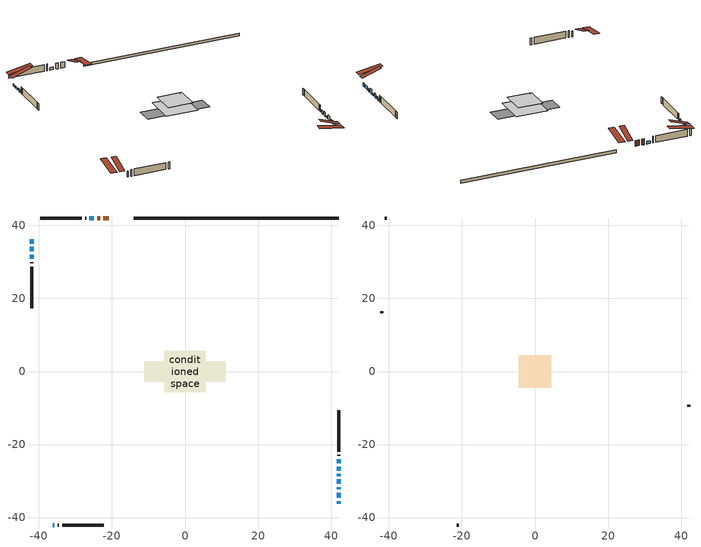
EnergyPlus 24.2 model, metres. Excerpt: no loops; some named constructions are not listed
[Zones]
conditioned space
 floor adiabatic (Floor3 construction): -5.64,-5.64 -5.64,5.64 5.64,5.64 5.64,-5.64 z1.07
 floor adiabatic (AdiabaticFloorConstruction): -5.64,-5.64 -5.64,5.64 5.64,5.64 5.64,-5.64 z1.07
 floor foundation (Slab1 construction): -11.17,-2.85 -11.17,2.85 11.17,2.85 11.17,-2.85 z0
 wall outside (AdiabaticWallConstruction 1): -20.86,42.04 -22.34,42.04 / -23.27,42.04 -24.09,42.04 z1.07:3.1
 wall outside (AdiabaticWallConstruction): 42.04,-36.15 42.04,-35.54 z1.07:2.34; 42.04,-34.61 42.04,-33.2 z1.07:2.29; -25.01,42.04 -26.18,42.04 z1.07:1.99; -42.04,36.15 -42.04,35.03 / -42.04,34.11 -42.04,32.94 / 42.04,-28.64 42.04,-28.06 z1.07:1.83; -42.04,32.01 -42.04,30.84 z1.07:2.01; -36.15,-42.04 -35.77,-42.04 z1.07:3.12; 42.04,-32.28 42.04,-31.67 z1.07:2.04; 42.04,-30.74 42.04,-29.57 z1.07:2.75; 42.04,-27.14 42.04,-26.12 z1.07:2.57; 42.04,-25.19 42.04,-24.02 z1.07:2.16
 wall outside (Wall1 construction): -27.11,42.04 -27.36,42.04 / -34.84,-42.04 -34.59,-42.04 / -42.04,29.91 -42.04,29.66 / 42.04,-23.09 42.04,-22.84 z1.07:3.51
 wall outside (Wall2 construction): -28.29,42.04 -39.64,42.04 / -33.66,-42.04 -22.31,-42.04 / -42.04,28.73 -42.04,17.38 / 42.04,-21.91 42.04,-10.56 z1.07:3.51
 wall foundation (FoundationWall1 construction): 42.04,42.04 -14.05,42.04 z0:1.07
 window (WindowConstruction 8): 42.04,-36.15 42.04,-35.54 z1.07:2.34
 window (WindowConstruction 3): 42.04,-34.61 42.04,-33.21 z1.07:2.29
 window (WindowConstruction 4): -25.01,42.04 -26.18,42.04 z1.07:1.98
 window (WindowConstruction 5): -42.04,36.15 -42.04,35.03 z1.07:1.83
 window (WindowConstruction 6): -42.04,34.1 -42.04,32.94 z1.07:1.83
 window (WindowConstruction 7): -42.04,32.01 -42.04,30.84 z1.07:2.01
 window (WindowConstruction 9): -36.15,-42.04 -35.77,-42.04 z1.07:3.12
 window (WindowConstruction 10): 42.04,-32.28 42.04,-31.67 z1.07:2.04
 window (WindowConstruction 11): 42.04,-30.74 42.04,-29.57 z1.07:2.75
 window (WindowConstruction): 42.04,-28.64 42.04,-28.07 z1.07:1.83
 window (WindowConstruction 1): 42.04,-27.14 42.04,-26.12 z1.07:2.57
 window (WindowConstruction 2): 42.04,-25.19 42.04,-24.02 z1.07:2.16
 door (Door): -20.86,42.04 -22.34,42.04 z1.07:3.1
 door (Door 1): -23.27,42.04 -24.08,42.04 z1.07:3.1
 ceiling adiabatic (AdiabaticFloorConstruction): 5.64,-5.64 5.64,5.64 -5.64,5.64 -5.64,-5.64 z1.07
attic - vented
 floor to conditioned space (Floor1 construction Reversed): -4.39,-4.39 -4.39,4.39 4.39,4.39 4.39,-4.39 z3.51
 floor to conditioned space (Floor2 construction Reversed): -3.57,-3.57 -3.57,3.57 3.57,3.57 3.57,-3.57 z3.51
 wall outside (Wall3 construction): -40.57,42.04 -41.11,42.04 / -21.38,-42.04 -20.84,-42.04 / -42.04,16.45 -42.04,15.92 / 42.04,-9.63 42.04,-9.1 z1.07:3.51
 roof outside (Roof1 construction): -17.19,42.04,3.51 -17.19,33.32,4.96 -14.98,33.32,4.96 -14.98,42.04,3.51; -39.83,-42.04,3.51 -39.83,-33.32,4.96 -42.04,-33.32,4.96 -42.04,-42.04,3.51; -42.04,39.83,3.51 -33.32,39.83,4.96 -33.32,42.04,4.96 -42.04,42.04,3.51; 42.04,-39.83,3.51 33.32,-39.83,4.96 33.32,-42.04,4.96 42.04,-42.04,3.51
 roof outside (Roof2 construction): -19.93,42.04,3.51 -19.93,35.14,5.81 -18.12,35.14,5.81 -18.12,42.04,3.51; -37.08,-42.04,3.51 -37.08,-35.14,5.81 -38.9,-35.14,5.81 -38.9,-42.04,3.51; -42.04,37.08,3.51 -35.14,37.08,5.81 -35.14,38.9,5.81 -42.04,38.9,3.51; 42.04,-37.08,3.51 35.14,-37.08,5.81 35.14,-38.9,5.81 42.04,-38.9,3.51
[Material] Roughness=Rough; Thermal Absorptance=0.9
Name | Thickness {m} | Conductivity {W/m-K} | Density {kg/m3} | Specific Heat {J/kg-K} | Solar Absorptance | Visible Absorptance
ceiling loosefill ins | 0.254 | 0.0480833 | 16.02 | 1046.75 | 0.7 | 0.7
ceiling stud and cavity | 0.1397 | 0.258425 | 65.682 | 1177.47 | 0.7 | 0.7
ceiling stud and cavity 1 | 0.1397 | 0.244113 | 65.682 | 1177.47 | 0.7 | 0.7
gypsum board | 0.0127 | 0.160291 | 801 | 837.4 | 0.6 | 0.6
[Construction]
Floor1 construction: ceiling loosefill ins, ceiling stud and cavity, gypsum board
Floor2 construction: ceiling loosefill ins, ceiling stud and cavity 1, gypsum board
[EnergyManagementSystem:OutputVariable] Type of Data in Variable=Summed; Update Frequency=ZoneTimestep
Name | EMS Variable | EMS Program or Subroutine | Units
loads_clg_walls_annual_outvar; Energy Management System Output Variable 27 | loads_clg_walls | component_loads_program | J
loads_clg_rim_joists_annual_outvar; Energy Management System Output Variable 28 | loads_clg_rim_joists | component_loads_program | J
loads_clg_foundation_walls_annual_outvar; Energy Management System Output Variable 29 | loads_clg_foundation_walls | component_loads_program | J
loads_clg_doors_annual_outvar; Energy Management System Output Variable 30 | loads_clg_doors | component_loads_program | J
loads_clg_windows_conduction_annual_outvar; Energy Management System Output Variable 31 | loads_clg_windows_conduction | component_loads_program | J
loads_clg_windows_solar_annual_outvar; Energy Management System Output Variable 32 | loads_clg_windows_solar | component_loads_program | J
loads_clg_skylights_conduction_annual_outvar; Energy Management System Output Variable 33 | loads_clg_skylights_conduction | component_loads_program | J
loads_clg_skylights_solar_annual_outvar; Energy Management System Output Variable 34 | loads_clg_skylights_solar | component_loads_program | J
loads_clg_floors_annual_outvar; Energy Management System Output Variable 35 | loads_clg_floors | component_loads_program | J
loads_clg_slabs_annual_outvar; Energy Management System Output Variable 36 | loads_clg_slabs | component_loads_program | J
loads_clg_internal_mass_annual_outvar; Energy Management System Output Variable 37 | loads_clg_internal_mass | component_loads_program | J
loads_clg_infil_annual_outvar; Energy Management System Output Variable 38 | loads_clg_infil | component_loads_program | J
loads_clg_natvent_annual_outvar; Energy Management System Output Variable 39 | loads_clg_natvent | component_loads_program | J
loads_clg_mechvent_annual_outvar; Energy Management System Output Variable 40 | loads_clg_mechvent | component_loads_program | J
loads_clg_whf_annual_outvar; Energy Management System Output Variable 41 | loads_clg_whf | component_loads_program | J
loads_clg_ducts_annual_outvar; Energy Management System Output Variable 42 | loads_clg_ducts | component_loads_program | J
loads_clg_intgains_annual_outvar; Energy Management System Output Variable 43 | loads_clg_intgains | component_loads_program | J
loads_clg_lighting_annual_outvar; Energy Management System Output Variable 44 | loads_clg_lighting | component_loads_program | J
loads_htg_tot_annual_outvar; Energy Management System Output Variable 1; Energy Management System Output Variable 45 | loads_htg_tot | total_loads_program | J
loads_clg_tot_annual_outvar; Energy Management System Output Variable 2; Energy Management System Output Variable 46 | loads_clg_tot | total_loads_program | J
Energy Management System Output Variable 3 | htg_unmet_hours | unmet_hours_program | hr
Energy Management System Output Variable 4 | clg_unmet_hours | unmet_hours_program | hr
Energy Management System Output Variable 5 | loads_htg_roofs | component_loads_program | J
Energy Management System Output Variable 6 | loads_htg_ceilings | component_loads_program | J
Energy Management System Output Variable 7 | loads_htg_walls | component_loads_program | J
Energy Management System Output Variable 8 | loads_htg_rim_joists | component_loads_program | J
Energy Management System Output Variable 9 | loads_htg_foundation_walls | component_loads_program | J
Energy Management System Output Variable 10 | loads_htg_doors | component_loads_program | J
Energy Management System Output Variable 11 | loads_htg_windows_conduction | component_loads_program | J
Energy Management System Output Variable 12 | loads_htg_windows_solar | component_loads_program | J
Energy Management System Output Variable 13 | loads_htg_skylights_conduction | component_loads_program | J
Energy Management System Output Variable 14 | loads_htg_skylights_solar | component_loads_program | J
Energy Management System Output Variable 15 | loads_htg_floors | component_loads_program | J
Energy Management System Output Variable 16 | loads_htg_slabs | component_loads_program | J
Energy Management System Output Variable 17 | loads_htg_internal_mass | component_loads_program | J
Energy Management System Output Variable 18 | loads_htg_infil | component_loads_program | J
Energy Management System Output Variable 19 | loads_htg_natvent | component_loads_program | J
Energy Management System Output Variable 20 | loads_htg_mechvent | component_loads_program | J
Energy Management System Output Variable 21 | loads_htg_whf | component_loads_program | J
Energy Management System Output Variable 22 | loads_htg_ducts | component_loads_program | J
Energy Management System Output Variable 23 | loads_htg_intgains | component_loads_program | J
Energy Management System Output Variable 24 | loads_htg_lighting | component_loads_program | J
Energy Management System Output Variable 25 | loads_clg_roofs | component_loads_program | J
Energy Management System Output Variable 26 | loads_clg_ceilings | component_loads_program | J
[Schedule:Day:Interval]
interior lighting schedule day: No, 01:00, 0.108182, 04:00, 0.0901515, 05:00, 0.0991667, 06:00, 0.162273, 07:00, 0.270455, 08:00, 0.342576, 10:00, 0.369621, 11:00, 0.351591, 12:00, 0.333561, 13:00, 0.324545, 14:00, 0.31553, 15:00, 0.333561, 16:00, 0.369621, 17:00, 0.450758, 18:00, 0.585985, 19:00, 0.775303, 20:00, 0.955606, 21:00, 0.991667, 22:00, 0.712197, 23:00, 0.360606, 24:00, 0.162273
interior lighting schedule day 1: No, 01:00, 0.100909, 04:00, 0.0840909, 05:00, 0.0925, 06:00, 0.151364, 07:00, 0.252273, 08:00, 0.319545, 10:00, 0.344773, 11:00, 0.327955, 12:00, 0.311136, 13:00, 0.302727, 14:00, 0.294318, 15:00, 0.311136, 16:00, 0.344773, 17:00, 0.420455, 18:00, 0.546591, 19:00, 0.723182, 20:00, 0.891364, 21:00, 0.925, 22:00, 0.664318, 23:00, 0.336364, 24:00, 0.151364
interior lighting schedule day 2: No, 01:00, 0.0927273, 04:00, 0.0772727, 05:00, 0.085, 06:00, 0.139091, 07:00, 0.231818, 08:00, 0.293636, 10:00, 0.316818, 11:00, 0.301364, 12:00, 0.285909, 13:00, 0.278182, 14:00, 0.270455, 15:00, 0.285909, 16:00, 0.316818, 17:00, 0.386364, 18:00, 0.502273, 19:00, 0.664545, 20:00, 0.819091, 21:00, 0.85, 22:00, 0.610455, 23:00, 0.309091, 24:00, 0.139091
interior lighting schedule day 3: No, 01:00, 0.0845455, 04:00, 0.0704545, 05:00, 0.0775, 06:00, 0.126818, 07:00, 0.211364, 08:00, 0.267727, 10:00, 0.288864, 11:00, 0.274773, 12:00, 0.260682, 13:00, 0.253636, 14:00, 0.246591, 15:00, 0.260682, 16:00, 0.288864, 17:00, 0.352273, 18:00, 0.457955, 19:00, 0.605909, 20:00, 0.746818, 21:00, 0.775, 22:00, 0.556591, 23:00, 0.281818, 24:00, 0.126818
interior lighting schedule day 4: No, 01:00, 0.0763636, 04:00, 0.0636364, 05:00, 0.07, 06:00, 0.114545, 07:00, 0.190909, 08:00, 0.241818, 10:00, 0.260909, 11:00, 0.248182, 12:00, 0.235455, 13:00, 0.229091, 14:00, 0.222727, 15:00, 0.235455, 16:00, 0.260909, 17:00, 0.318182, 18:00, 0.413636, 19:00, 0.547273, 20:00, 0.674545, 21:00, 0.7, 22:00, 0.502727, 23:00, 0.254545, 24:00, 0.114545
interior lighting schedule day 5: No, 01:00, 0.0727273, 04:00, 0.0606061, 05:00, 0.0666667, 06:00, 0.109091, 07:00, 0.181818, 08:00, 0.230303, 10:00, 0.248485, 11:00, 0.236364, 12:00, 0.224242, 13:00, 0.218182, 14:00, 0.212121, 15:00, 0.224242, 16:00, 0.248485, 17:00, 0.30303, 18:00, 0.393939, 19:00, 0.521212, 20:00, 0.642424, 21:00, 0.666667, 22:00, 0.478788, 23:00, 0.242424, 24:00, 0.109091
interior lighting schedule day 6: No, 01:00, 0.0745455, 04:00, 0.0621212, 05:00, 0.0683333, 06:00, 0.111818, 07:00, 0.186364, 08:00, 0.236061, 10:00, 0.254697, 11:00, 0.242273, 12:00, 0.229848, 13:00, 0.223636, 14:00, 0.217424, 15:00, 0.229848, 16:00, 0.254697, 17:00, 0.310606, 18:00, 0.403788, 19:00, 0.534242, 20:00, 0.658485, 21:00, 0.683333, 22:00, 0.490758, 23:00, 0.248485, 24:00, 0.111818
interior lighting schedule day 7: No, 01:00, 0.08, 04:00, 0.0666667, 05:00, 0.0733333, 06:00, 0.12, 07:00, 0.2, 08:00, 0.253333, 10:00, 0.273333, 11:00, 0.26, 12:00, 0.246667, 13:00, 0.24, 14:00, 0.233333, 15:00, 0.246667, 16:00, 0.273333, 17:00, 0.333333, 18:00, 0.433333, 19:00, 0.573333, 20:00, 0.706667, 21:00, 0.733333, 22:00, 0.526667, 23:00, 0.266667, 24:00, 0.12
interior lighting schedule day 8: No, 01:00, 0.0890909, 04:00, 0.0742424, 05:00, 0.0816667, 06:00, 0.133636, 07:00, 0.222727, 08:00, 0.282121, 10:00, 0.304394, 11:00, 0.289545, 12:00, 0.274697, 13:00, 0.267273, 14:00, 0.259848, 15:00, 0.274697, 16:00, 0.304394, 17:00, 0.371212, 18:00, 0.482576, 19:00, 0.638485, 20:00, 0.78697, 21:00, 0.816667, 22:00, 0.586515, 23:00, 0.29697, 24:00, 0.133636
interior lighting schedule day 9: No, 01:00, 0.0972727, 04:00, 0.0810606, 05:00, 0.0891667, 06:00, 0.145909, 07:00, 0.243182, 08:00, 0.30803, 10:00, 0.332348, 11:00, 0.316136, 12:00, 0.299924, 13:00, 0.291818, 14:00, 0.283712, 15:00, 0.299924, 16:00, 0.332348, 17:00, 0.405303, 18:00, 0.526894, 19:00, 0.697121, 20:00, 0.859242, 21:00, 0.891667, 22:00, 0.640379, 23:00, 0.324242, 24:00, 0.145909
interior lighting schedule day 10: No, 01:00, 0.105455, 04:00, 0.0878788, 05:00, 0.0966667, 06:00, 0.158182, 07:00, 0.263636, 08:00, 0.333939, 10:00, 0.360303, 11:00, 0.342727, 12:00, 0.325152, 13:00, 0.316364, 14:00, 0.307576, 15:00, 0.325152, 16:00, 0.360303, 17:00, 0.439394, 18:00, 0.571212, 19:00, 0.755758, 20:00, 0.931515, 21:00, 0.966667, 22:00, 0.694242, 23:00, 0.351515, 24:00, 0.158182
interior lighting schedule day 11: No, 01:00, 0.109091, 04:00, 0.0909091, 05:00, 0.1, 06:00, 0.163636, 07:00, 0.272727, 08:00, 0.345455, 10:00, 0.372727, 11:00, 0.354545, 12:00, 0.336364, 13:00, 0.327273, 14:00, 0.318182, 15:00, 0.336364, 16:00, 0.372727, 17:00, 0.454545, 18:00, 0.590909, 19:00, 0.781818, 20:00, 0.963636, 21:00, 1, 22:00, 0.718182, 23:00, 0.363636, 24:00, 0.163636
interior lighting schedule default day; occupants schedule default day; clothes dryer schedule default day; cooking range schedule default day; mech vent bath fan 0 schedule default day; mech vent bath fan 1 schedule default day; mech vent range fan 0 schedule default day; misc plug loads schedule default day; general water use schedule default day; clothes dryer exhaust 0 schedule default day; cooling season schedule day; cooling season schedule day 2; cooling season schedule default day; exterior lighting schedule default day; natural vent schedule default day: No, 24:00, 0
occupants schedule day: No, 05:00, 0.426829, 06:00, 0.719512, 07:00, 1, 08:00, 0.670732, 09:00, 0.329268, 14:00, 0.170732, 15:00, 0.231707, 16:00, 0.329268, 17:00, 0.5, 18:00, 0.670732, 19:00, 0.829268, 21:00, 1, 22:00, 0.853659, 23:00, 0.646341, 24:00, 0.426829
clothes dryer schedule day; clothes dryer exhaust 0 schedule day: No, 01:00, 0.123457, 02:00, 0.0740741, 03:00, 0.0493827, 04:00, 0.0246914, 05:00, 0.0493827, 06:00, 0.0740741, 07:00, 0.197531, 08:00, 0.395062, 09:00, 0.592593, 10:00, 0.839506, 11:00, 0.962963, 12:00, 1, 13:00, 0.91358, 14:00, 0.82716, 15:00, 0.716049, 16:00, 0.753086, 17:00, 0.679012, 18:00, 0.666667, 20:00, 0.62963, 21:00, 0.641975, 22:00, 0.666667, 23:00, 0.54321, 24:00, 0.296296
cooking range schedule day: No, 05:00, 0.0597015, 06:00, 0.11194, 07:00, 0.171642, 08:00, 0.291045, 11:00, 0.343284, 12:00, 0.402985, 13:00, 0.462687, 14:00, 0.343284, 15:00, 0.291045, 16:00, 0.402985, 17:00, 0.567164, 18:00, 1, 19:00, 0.850746, 20:00, 0.432836, 21:00, 0.291045, 22:00, 0.231343, 23:00, 0.171642, 24:00, 0.11194
mech vent bath fan 0 schedule day; mech vent bath fan 1 schedule day: No, 07:00, 0, 08:00, 1, 09:00, 0.2, 24:00, 0
mech vent range fan 0 schedule day: No, 18:00, 0, 19:00, 1, 20:00, 0.2, 24:00, 0
misc plug loads schedule day: No, 06:00, 0.705882, 07:00, 0.745098, 08:00, 0.803922, 15:00, 0.823529, 16:00, 0.862745, 17:00, 0.921569, 18:00, 0.980392, 19:00, 1, 20:00, 0.980392, 21:00, 0.941176, 22:00, 0.862745, 23:00, 0.784314, 24:00, 0.72549
general water use schedule day: No, 01:00, 0.315068, 03:00, 0.287671, 04:00, 0.342466, 05:00, 0.369863, 06:00, 0.520548, 07:00, 0.60274, 08:00, 0.534247, 10:00, 0.506849, 11:00, 0.465753, 14:00, 0.479452, 15:00, 0.534247, 16:00, 0.589041, 17:00, 0.69863, 18:00, 0.876712, 19:00, 0.890411, 20:00, 0.986301, 21:00, 1, 22:00, 0.863014, 23:00, 0.616438, 24:00, 0.465753
cooling season schedule day 1: No, 24:00, 1
exterior lighting schedule day: No, 01:00, 0.566667, 03:00, 0.524167, 05:00, 0.495833, 06:00, 0.5525, 07:00, 0.623333, 08:00, 0.580833, 09:00, 0.439167, 10:00, 0.354167, 12:00, 0.34, 13:00, 0.354167, 14:00, 0.396667, 15:00, 0.425, 16:00, 0.495833, 17:00, 0.623333, 18:00, 0.793333, 19:00, 0.906667, 20:00, 0.963333, 21:00, 0.991667, 22:00, 0.920833, 23:00, 0.793333, 24:00, 0.665833
exterior lighting schedule day 1: No, 01:00, 0.528571, 03:00, 0.488929, 05:00, 0.4625, 06:00, 0.515357, 07:00, 0.581429, 08:00, 0.541786, 09:00, 0.409643, 10:00, 0.330357, 12:00, 0.317143, 13:00, 0.330357, 14:00, 0.37, 15:00, 0.396429, 16:00, 0.4625, 17:00, 0.581429, 18:00, 0.74, 19:00, 0.845714, 20:00, 0.898571, 21:00, 0.925, 22:00, 0.858929, 23:00, 0.74, 24:00, 0.621071
exterior lighting schedule day 10: No, 01:00, 0.552381, 03:00, 0.510952, 05:00, 0.483333, 06:00, 0.538571, 07:00, 0.607619, 08:00, 0.56619, 09:00, 0.428095, 10:00, 0.345238, 12:00, 0.331429, 13:00, 0.345238, 14:00, 0.386667, 15:00, 0.414286, 16:00, 0.483333, 17:00, 0.607619, 18:00, 0.773333, 19:00, 0.88381, 20:00, 0.939048, 21:00, 0.966667, 22:00, 0.897619, 23:00, 0.773333, 24:00, 0.649048
exterior lighting schedule day 11: No, 01:00, 0.571429, 03:00, 0.528571, 05:00, 0.5, 06:00, 0.557143, 07:00, 0.628571, 08:00, 0.585714, 09:00, 0.442857, 10:00, 0.357143, 12:00, 0.342857, 13:00, 0.357143, 14:00, 0.4, 15:00, 0.428571, 16:00, 0.5, 17:00, 0.628571, 18:00, 0.8, 19:00, 0.914286, 20:00, 0.971429, 21:00, 1, 22:00, 0.928571, 23:00, 0.8, 24:00, 0.671429
exterior lighting schedule day 2: No, 01:00, 0.485714, 03:00, 0.449286, 05:00, 0.425, 06:00, 0.473571, 07:00, 0.534286, 08:00, 0.497857, 09:00, 0.376429, 10:00, 0.303571, 12:00, 0.291429, 13:00, 0.303571, 14:00, 0.34, 15:00, 0.364286, 16:00, 0.425, 17:00, 0.534286, 18:00, 0.68, 19:00, 0.777143, 20:00, 0.825714, 21:00, 0.85, 22:00, 0.789286, 23:00, 0.68, 24:00, 0.570714
exterior lighting schedule day 3: No, 01:00, 0.442857, 03:00, 0.409643, 05:00, 0.3875, 06:00, 0.431786, 07:00, 0.487143, 08:00, 0.453929, 09:00, 0.343214, 10:00, 0.276786, 12:00, 0.265714, 13:00, 0.276786, 14:00, 0.31, 15:00, 0.332143, 16:00, 0.3875, 17:00, 0.487143, 18:00, 0.62, 19:00, 0.708571, 20:00, 0.752857, 21:00, 0.775, 22:00, 0.719643, 23:00, 0.62, 24:00, 0.520357
exterior lighting schedule day 4: No, 01:00, 0.4, 03:00, 0.37, 05:00, 0.35, 06:00, 0.39, 07:00, 0.44, 08:00, 0.41, 09:00, 0.31, 10:00, 0.25, 12:00, 0.24, 13:00, 0.25, 14:00, 0.28, 15:00, 0.3, 16:00, 0.35, 17:00, 0.44, 18:00, 0.56, 19:00, 0.64, 20:00, 0.68, 21:00, 0.7, 22:00, 0.65, 23:00, 0.56, 24:00, 0.47
exterior lighting schedule day 5: No, 01:00, 0.380952, 03:00, 0.352381, 05:00, 0.333333, 06:00, 0.371429, 07:00, 0.419048, 08:00, 0.390476, 09:00, 0.295238, 10:00, 0.238095, 12:00, 0.228571, 13:00, 0.238095, 14:00, 0.266667, 15:00, 0.285714, 16:00, 0.333333, 17:00, 0.419048, 18:00, 0.533333, 19:00, 0.609524, 20:00, 0.647619, 21:00, 0.666667, 22:00, 0.619048, 23:00, 0.533333, 24:00, 0.447619
exterior lighting schedule day 6: No, 01:00, 0.390476, 03:00, 0.36119, 05:00, 0.341667, 06:00, 0.380714, 07:00, 0.429524, 08:00, 0.400238, 09:00, 0.302619, 10:00, 0.244048, 12:00, 0.234286, 13:00, 0.244048, 14:00, 0.273333, 15:00, 0.292857, 16:00, 0.341667, 17:00, 0.429524, 18:00, 0.546667, 19:00, 0.624762, 20:00, 0.66381, 21:00, 0.683333, 22:00, 0.634524, 23:00, 0.546667, 24:00, 0.45881
exterior lighting schedule day 7: No, 01:00, 0.419048, 03:00, 0.387619, 05:00, 0.366667, 06:00, 0.408571, 07:00, 0.460952, 08:00, 0.429524, 09:00, 0.324762, 10:00, 0.261905, 12:00, 0.251429, 13:00, 0.261905, 14:00, 0.293333, 15:00, 0.314286, 16:00, 0.366667, 17:00, 0.460952, 18:00, 0.586667, 19:00, 0.670476, 20:00, 0.712381, 21:00, 0.733333, 22:00, 0.680952, 23:00, 0.586667, 24:00, 0.492381
exterior lighting schedule day 8: No, 01:00, 0.466667, 03:00, 0.431667, 05:00, 0.408333, 06:00, 0.455, 07:00, 0.513333, 08:00, 0.478333, 09:00, 0.361667, 10:00, 0.291667, 12:00, 0.28, 13:00, 0.291667, 14:00, 0.326667, 15:00, 0.35, 16:00, 0.408333, 17:00, 0.513333, 18:00, 0.653333, 19:00, 0.746667, 20:00, 0.793333, 21:00, 0.816667, 22:00, 0.758333, 23:00, 0.653333, 24:00, 0.548333
exterior lighting schedule day 9: No, 01:00, 0.509524, 03:00, 0.47131, 05:00, 0.445833, 06:00, 0.496786, 07:00, 0.560476, 08:00, 0.522262, 09:00, 0.394881, 10:00, 0.318452, 12:00, 0.305714, 13:00, 0.318452, 14:00, 0.356667, 15:00, 0.382143, 16:00, 0.445833, 17:00, 0.560476, 18:00, 0.713333, 19:00, 0.815238, 20:00, 0.86619, 21:00, 0.891667, 22:00, 0.827976, 23:00, 0.713333, 24:00, 0.59869
[Schedule:Week:Daily]
clothes dryer exhaust 0 schedule Week Rule - Jan1-Dec31: clothes dryer exhaust 0 schedule day, clothes dryer exhaust 0 schedule day, clothes dryer exhaust 0 schedule day, clothes dryer exhaust 0 schedule day, clothes dryer exhaust 0 schedule day, clothes dryer exhaust 0 schedule day, clothes dryer exhaust 0 schedule day, clothes dryer exhaust 0 schedule default day, clothes dryer exhaust 0 schedule default day, clothes dryer exhaust 0 schedule default day, clothes dryer exhaust 0 schedule default day, clothes dryer exhaust 0 schedule default day
cooling season schedule Week Rule - Jan1-May26: cooling season schedule day, cooling season schedule day, cooling season schedule day, cooling season schedule day, cooling season schedule day, cooling season schedule day, cooling season schedule day, cooling season schedule default day, cooling season schedule default day, cooling season schedule default day, cooling season schedule default day, cooling season schedule default day
cooling season schedule Week Rule - May27-Jun2: cooling season schedule day, cooling season schedule day, cooling season schedule day, cooling season schedule day, cooling season schedule day, cooling season schedule day 1, cooling season schedule day 1, cooling season schedule default day, cooling season schedule default day, cooling season schedule default day, cooling season schedule default day, cooling season schedule default day
cooling season schedule Week Rule - Jun3-Aug25: cooling season schedule day 1, cooling season schedule day 1, cooling season schedule day 1, cooling season schedule day 1, cooling season schedule day 1, cooling season schedule day 1, cooling season schedule day 1, cooling season schedule default day, cooling season schedule default day, cooling season schedule default day, cooling season schedule default day, cooling season schedule default day
cooling season schedule Week Rule - Aug26-Sep1: cooling season schedule day 1, cooling season schedule day 1, cooling season schedule day 1, cooling season schedule day 1, cooling season schedule day 1, cooling season schedule day 1, cooling season schedule day 2, cooling season schedule default day, cooling season schedule default day, cooling season schedule default day, cooling season schedule default day, cooling season schedule default day
cooling season schedule Week Rule - Sep2-Dec31: cooling season schedule day 2, cooling season schedule day 2, cooling season schedule day 2, cooling season schedule day 2, cooling season schedule day 2, cooling season schedule day 2, cooling season schedule day 2, cooling season schedule default day, cooling season schedule default day, cooling season schedule default day, cooling season schedule default day, cooling season schedule default day
exterior lighting schedule Week Rule - Sep30-Oct6: exterior lighting schedule day 8, exterior lighting schedule day 9, exterior lighting schedule day 9, exterior lighting schedule day 9, exterior lighting schedule day 9, exterior lighting schedule day 9, exterior lighting schedule day 9, exterior lighting schedule default day, exterior lighting schedule default day, exterior lighting schedule default day, exterior lighting schedule default day, exterior lighting schedule default day
exterior lighting schedule Week Rule - Oct7-Oct27: exterior lighting schedule day 9, exterior lighting schedule day 9, exterior lighting schedule day 9, exterior lighting schedule day 9, exterior lighting schedule day 9, exterior lighting schedule day 9, exterior lighting schedule day 9, exterior lighting schedule default day, exterior lighting schedule default day, exterior lighting schedule default day, exterior lighting schedule default day, exterior lighting schedule default day
exterior lighting schedule Week Rule - Oct28-Nov3: exterior lighting schedule day 9, exterior lighting schedule day 9, exterior lighting schedule day 9, exterior lighting schedule day 9, exterior lighting schedule day 10, exterior lighting schedule day 10, exterior lighting schedule day 10, exterior lighting schedule default day, exterior lighting schedule default day, exterior lighting schedule default day, exterior lighting schedule default day, exterior lighting schedule default day
exterior lighting schedule Week Rule - Nov4-Nov24: exterior lighting schedule day 10, exterior lighting schedule day 10, exterior lighting schedule day 10, exterior lighting schedule day 10, exterior lighting schedule day 10, exterior lighting schedule day 10, exterior lighting schedule day 10, exterior lighting schedule default day, exterior lighting schedule default day, exterior lighting schedule default day, exterior lighting schedule default day, exterior lighting schedule default day
exterior lighting schedule Week Rule - Nov25-Dec1: exterior lighting schedule day 10, exterior lighting schedule day 10, exterior lighting schedule day 10, exterior lighting schedule day 10, exterior lighting schedule day 10, exterior lighting schedule day 10, exterior lighting schedule day 11, exterior lighting schedule default day, exterior lighting schedule default day, exterior lighting schedule default day, exterior lighting schedule default day, exterior lighting schedule default day
exterior lighting schedule Week Rule - Dec2-Dec31: exterior lighting schedule day 11, exterior lighting schedule day 11, exterior lighting schedule day 11, exterior lighting schedule day 11, exterior lighting schedule day 11, exterior lighting schedule day 11, exterior lighting schedule day 11, exterior lighting schedule default day, exterior lighting schedule default day, exterior lighting schedule default day, exterior lighting schedule default day, exterior lighting schedule default day
natural vent schedule Week Rule - Jan1-Dec31: natural vent schedule default day, natural vent schedule default day, natural vent schedule default day, natural vent schedule default day, natural vent schedule default day, natural vent schedule default day, natural vent schedule default day, natural vent schedule default day, natural vent schedule default day, natural vent schedule default day, natural vent schedule default day, natural vent schedule default day
[Schedule:Year]
clothes dryer exhaust 0 schedule: clothes dryer exhaust 0 schedule Week Rule - Jan1-Dec31, 1, 1, 12, 31
cooling season schedule: cooling season schedule Week Rule - Jan1-May26, 1, 1, 5, 26, cooling season schedule Week Rule - May27-Jun2, 5, 27, 6, 2, cooling season schedule Week Rule - Jun3-Aug25, 6, 3, 8, 25, cooling season schedule Week Rule - Aug26-Sep1, 8, 26, 9, 1, cooling season schedule Week Rule - Sep2-Dec31, 9, 2, 12, 31
natural vent schedule: natural vent schedule Week Rule - Jan1-Dec31, 1, 1, 12, 31
